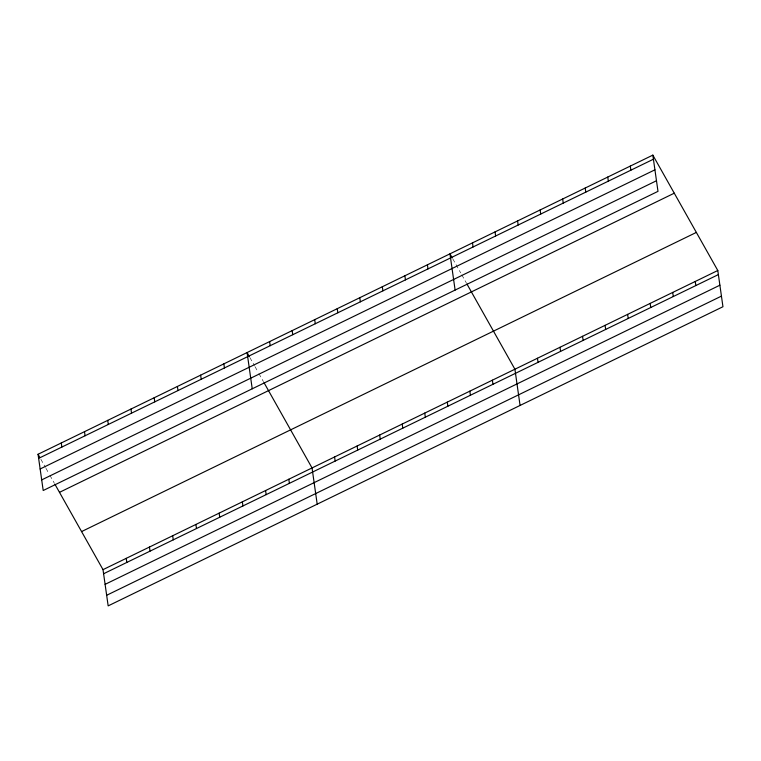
<?xml version="1.0" encoding="UTF-8"?>
<svg xmlns="http://www.w3.org/2000/svg" width="761" height="761" viewBox="0 0 761 761"><rect width="100%" height="100%" fill="white"/><g stroke="black" fill="none" stroke-linecap="round" stroke-linejoin="round"><path stroke-width="0.57" stroke-dasharray="3.81 2.85" d="M452.776 258.845L460.671 272.876M461.803 274.883L466.312 282.892M249.893 357.565L254.412 365.584M254.973 366.583L257.798 371.596M258.921 373.603L263.439 381.613M40.875 459.283L45.384 467.292M45.945 468.3L48.771 473.304M49.893 475.311L54.412 483.33"/><path stroke-width="1.14" d="M652.833 155.12L657.989 191.353L43.206 490.503L38.05 454.269L652.833 155.12L717.794 270.497L722.95 306.731L108.167 605.88L103.011 569.647L54.973 484.329M38.63 458.369L653.414 159.22M40.143 468.976L654.926 169.817M41.693 479.896L656.486 180.747M59.482 492.348L674.275 193.189M81.57 531.578L696.353 232.419M103.011 569.647L717.794 270.497M103.591 573.746L718.374 274.597M105.104 584.353L719.887 285.204M106.654 595.283L721.438 296.124M452.215 257.846L449.96 253.841L455.116 290.074M466.883 283.901L514.912 369.218L520.067 405.451M249.332 356.567L247.078 352.562L252.233 388.795M264 382.621L312.039 467.939L317.194 504.172M38.05 454.269L39.743 457.275M695.25 281.465L695.839 285.565M672.705 292.433L673.295 296.533M650.17 303.401L650.75 307.501M630.289 166.088L630.879 170.188M627.625 314.369L628.206 318.469M607.754 177.056L608.334 181.156M605.081 325.347L605.67 329.446M585.209 188.024L585.789 192.124M582.545 336.314L583.126 340.414M562.664 198.992L563.254 203.092M560.001 347.282L560.581 351.382M540.12 209.96L540.71 214.06M537.456 358.25L538.037 362.35M517.585 220.928L518.165 225.028M495.04 231.896L495.62 235.996M492.377 380.186L492.957 384.286M472.495 242.873L473.085 246.973M469.832 391.154L470.412 395.254M447.287 402.122L447.868 406.222M427.416 264.809L427.996 268.909M424.743 413.09L425.332 417.19M404.871 275.777L405.451 279.877M402.208 424.067L402.788 428.158M382.326 286.745L382.916 290.845M379.663 435.035L380.243 439.135M359.791 297.713L360.372 301.813M357.118 446.003L357.699 450.103M337.247 308.681L337.827 312.781M334.574 456.971L335.163 461.071M314.702 319.649L315.282 323.748M292.157 330.616L292.747 334.716M269.622 341.594L270.203 345.684M288.809 479.24L289.389 483.34M265.589 490.541L266.169 494.64M223.848 363.863L224.438 367.963M242.359 501.841L242.94 505.941M200.628 375.163L201.208 379.263M219.13 513.142L219.72 517.242M177.399 386.464L177.988 390.564M195.91 524.443L196.49 528.543M154.179 397.765L154.759 401.865M172.68 535.744L173.27 539.844M130.949 409.066L131.539 413.166M149.46 547.045L150.041 551.145M107.729 420.367L108.309 424.467M126.231 558.346L126.821 562.446M84.5 431.668L85.08 435.768M61.28 442.969L61.86 447.068"/></g></svg>
